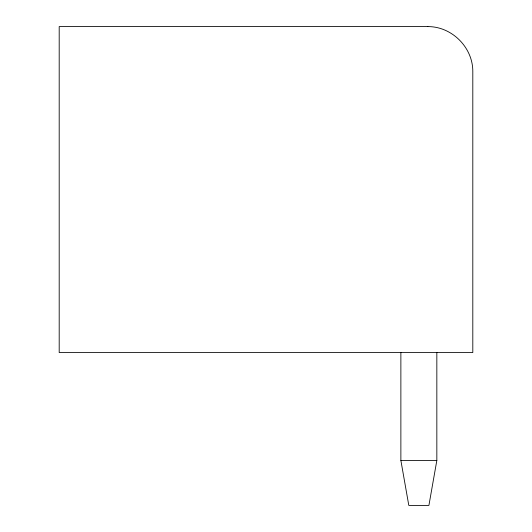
<?xml version="1.0" encoding="UTF-8"?>
<svg xmlns="http://www.w3.org/2000/svg" width="532" height="532" viewBox="0 0 532 532"><rect width="100%" height="100%" fill="white"/><g stroke="black" fill="none" stroke-linecap="round" stroke-linejoin="round"><path stroke-width="0.8" d="M436.839 352.47L436.839 460.439L428.912 505.4L408.802 505.4L400.875 460.439L400.875 352.47M400.875 460.439L436.839 460.439M427.848 26.6L59.192 26.6L59.192 352.543L472.808 352.543L472.808 71.561C472.955 47.494 451.907 26.447 427.848 26.6"/></g></svg>
